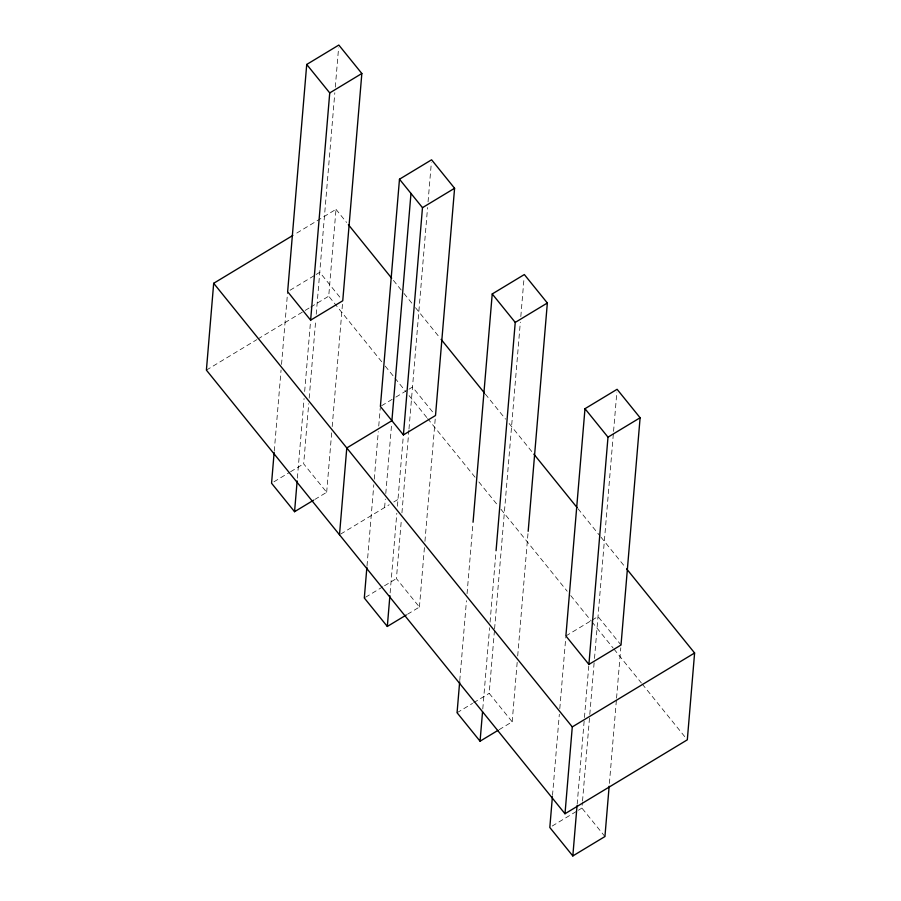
<?xml version="1.0" encoding="UTF-8"?>
<svg xmlns="http://www.w3.org/2000/svg" width="901" height="901" viewBox="0 0 901 901"><rect width="100%" height="100%" fill="white"/><g stroke="black" fill="none" stroke-linecap="round" stroke-linejoin="round"><path stroke-width="0.68" stroke-dasharray="4.5 3.38" d="M274.253 451.086L281.067 370.007M281.54 364.409L287.644 291.71M297.375 478.149L304.076 398.467M304.662 391.473L310.642 320.17M314.776 499.481L326.669 492.295L303.671 463.835L308.716 403.716M309.189 398.129L315.755 319.832M316.228 314.246L334.823 92.747M335.296 87.138L338.596 47.854M381.709 361.751L328.719 296.192L336.005 209.347L294.03 234.722M326.669 492.295L331.726 432.187M332.187 426.59L342.526 303.558M367.011 565.839L373.814 484.749M374.287 479.163L378.285 431.624M378.747 426.027L380.278 407.86M384.603 507.522L385.313 499.12M385.786 493.523L391.665 423.493M390.133 592.903L396.823 513.21M397.409 506.216L403.4 434.924M407.534 614.234L419.427 607.049L396.417 578.588L401.35 519.866M401.936 512.872L408.863 430.396M408.986 428.989L427.581 207.489M428.054 201.88L431.354 162.608M419.427 607.049L424.472 546.93M424.945 541.343L435.51 415.507M459.769 680.525L466.47 600.685M467.056 593.691L472.946 523.661M482.778 708.986L489.592 627.749M490.065 622.152L495.944 552.122M499.098 729.697L512.185 721.791L489.175 693.331L494.469 630.306M494.581 628.909L520.339 322.164M520.812 316.566L523.988 278.747M512.185 721.791L517.242 661.571M517.703 655.962L528.054 532.705M552.516 795.335L559.33 714.245M559.791 708.659L565.783 637.356M577.169 804.221L584.332 718.942M584.445 717.545L588.905 664.42M604.931 836.545L581.933 808.084L582.395 802.487M582.519 801.09L589.682 715.811M589.795 714.414L594.367 659.892M594.491 658.485L613.446 432.784M613.558 431.376L616.858 392.104M609.391 783.419L616.442 699.536M616.554 698.14L620.778 647.808M290.021 290.268L314.99 275.177M316.183 274.456L319.754 272.305L340.983 298.58M206.397 370.12L256.762 339.677M257.956 338.956L309.527 307.782M310.732 307.061L328.719 296.192M381.585 405.743L394.661 397.837M395.854 397.116L407.748 389.93M408.941 389.209L412.5 387.047L433.741 413.322M273.938 481.81L289.39 472.462M290.584 471.741L303.671 463.835M340.679 534.068L389.187 504.751M393.782 501.981L400.663 497.825M365.502 597.273L383.342 586.495M384.524 585.774L396.417 578.588M565.896 635.96L590.876 620.857M592.07 620.147L598.016 616.543L621.014 645.015M457.066 712.736L472.529 703.399M473.712 702.679L489.175 693.331M552.2 826.048L577.169 810.956M578.363 810.236L581.933 808.084M336.005 209.347L346.603 222.468M393.422 280.38L403.141 292.397M404.02 293.489L411.971 303.322M415.507 307.691L440.229 338.292M485.279 394.019L505.596 419.145M509.121 423.515L532.975 453.023M578.025 508.75L600.1 536.072M600.99 537.165L625.711 567.754M385.245 366.121L394.075 377.046M394.965 378.138L405.563 391.248M409.088 395.629L426.759 417.478M427.637 418.571L475.334 477.575M478.87 481.945L497.42 504.898M500.956 509.268L567.191 591.214M570.727 595.584L591.045 620.721M591.923 621.814L613.119 648.033M614.009 649.125L641.388 683.003M642.267 684.096L685.548 737.637"/><path stroke-width="1.35" d="M292.836 235.443L213.683 283.286L206.397 370.12L564.995 813.749L687.317 739.822L694.603 652.988L626.6 568.846M274.141 452.482L271.561 483.24L294.559 511.7L313.593 500.201M306.723 64.455L287.644 291.71L310.642 320.17L342.752 300.765L361.842 73.51L338.832 45.05L306.723 64.455L329.732 92.916L310.642 320.17M294.559 511.7L297.15 480.943M339.497 534.789L346.784 447.955L391.901 420.688L410.98 193.433M366.887 567.236L364.308 597.994L387.317 626.454L406.34 614.955M399.481 179.209L380.391 406.464L403.4 434.924L435.51 415.507L454.588 188.264L431.59 159.804L399.481 179.209L422.479 207.669L403.4 434.924M387.317 626.454L389.896 595.696M459.656 681.922L457.066 712.736L480.064 741.196L497.904 730.418M473.059 522.253L492.228 293.951L524.337 274.546L547.346 303.006L528.177 531.308M480.064 741.196L482.542 711.79M496.068 550.714L515.237 322.412L492.228 293.951M552.403 796.732L549.813 827.49L572.822 855.95L604.931 836.545L609.155 786.213M584.986 408.705L565.896 635.96L588.905 664.42L621.014 645.015L640.104 417.76L617.095 389.3L584.986 408.705L607.995 437.165L588.905 664.42M564.995 813.749L572.281 726.916L213.683 283.286M572.822 855.95L577.045 805.618M329.732 92.916L361.842 73.51M422.479 207.669L454.588 188.264M515.237 322.412L547.346 303.006M607.995 437.165L640.104 417.76M572.281 726.916L694.603 652.988M348.372 224.653L391.653 278.195M441.118 339.384L484.4 392.926M533.854 454.115L577.136 507.657"/></g></svg>
